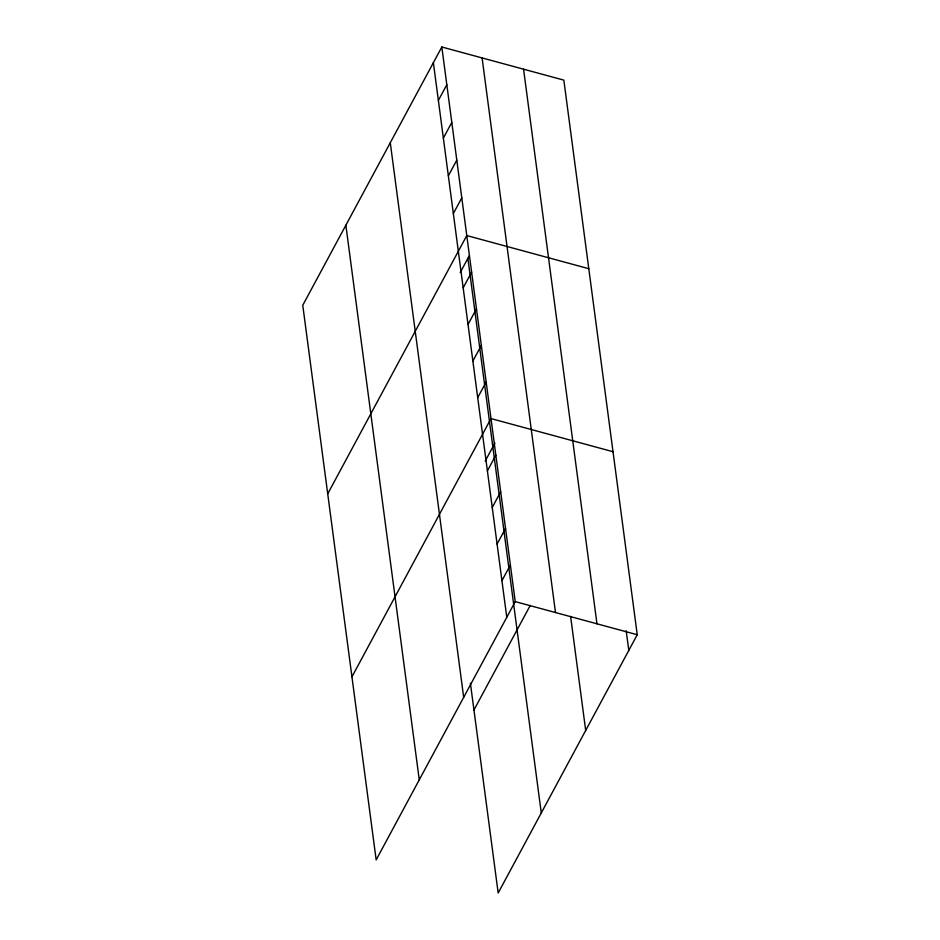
<?xml version="1.0" encoding="UTF-8"?>
<svg xmlns="http://www.w3.org/2000/svg" width="940" height="940" viewBox="0 0 940 940"><rect width="100%" height="100%" fill="white"/><g stroke="black" fill="none" stroke-linecap="round" stroke-linejoin="round"><path stroke-width="1.41" d="M441.823 47L302.762 305.265L376.164 859.877L515.226 601.612L441.823 47L563.836 80.123L637.238 634.735L498.177 893L470.411 683.227M438.369 100.404L446.817 84.718M443.363 138.11L451.799 122.423M448.345 175.827L456.793 160.141M453.339 213.533L461.787 197.858M327.719 493.829L466.781 235.564L588.793 268.699M460.236 272.541L469.272 255.762M463.173 287.851L471.622 272.165M468.026 324.464L476.463 308.778M472.867 361.066L481.315 345.38M477.708 397.667L486.156 381.981M351.936 676.847L490.997 418.582L613.021 451.717M485.193 461.105L494.922 443.046M487.402 470.881L495.838 455.195M492.243 507.483L500.691 491.796M497.084 544.084L505.532 528.398M501.937 580.685L510.373 564.999M473.96 709.982L530.242 605.442M515.226 601.612L637.238 634.735M626.181 630.716L628.789 650.421M523.568 69.196L596.971 623.808M570.604 616.44L585.691 730.474M482.091 57.928L555.493 612.539M467.885 258.336L541.276 812.947M433.375 62.686L506.778 617.298M390.276 142.739L463.679 697.339M345.861 225.212L419.264 779.824"/></g></svg>
